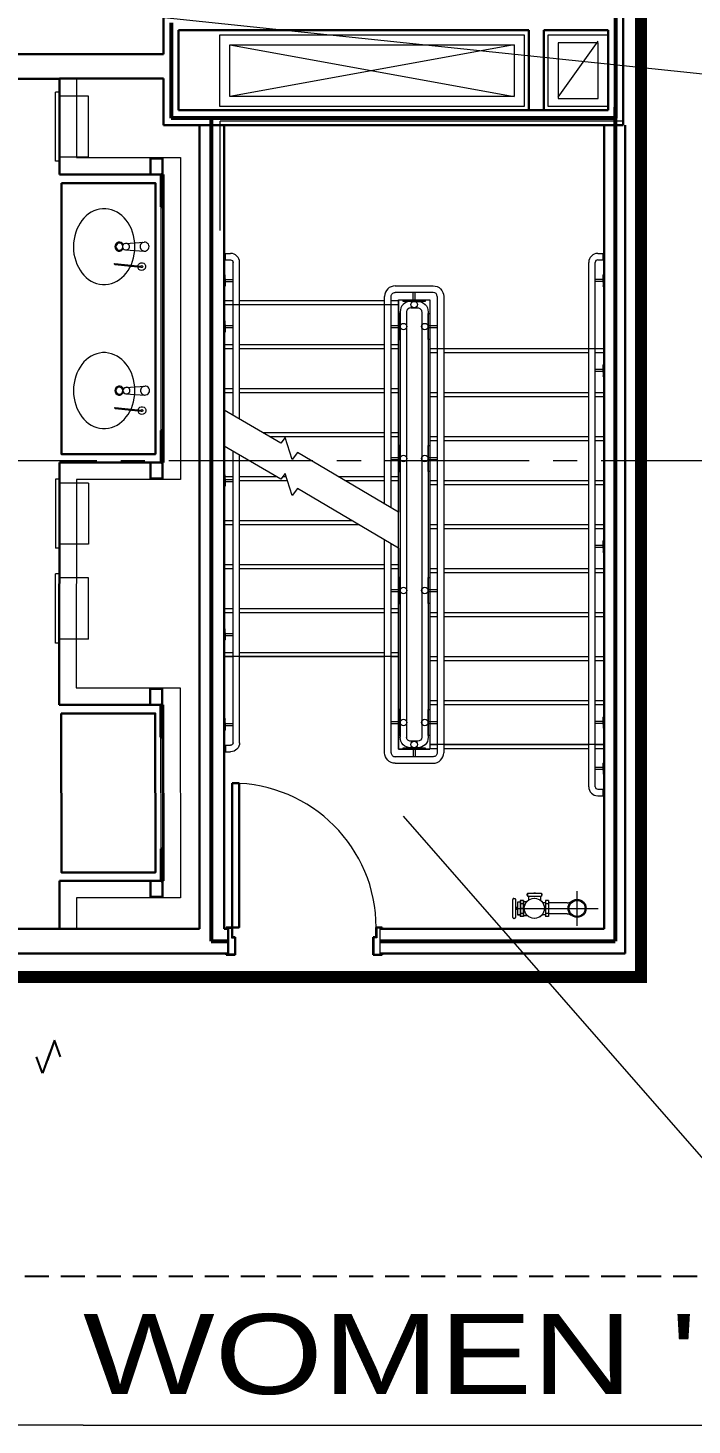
# Model space of a CAD drawing. Header units: inches. Extents: x -26012 to 27, y -11337 to 2082.
# Drawn here: x -21684.2 to -21518.3, y 426 to 775.3 of the extents above; entities that cross this region are included whole.
import ezdxf

# ---------------------------------------------------------------- set-up
doc = ezdxf.new("R2010")
doc.units = ezdxf.units.IN
doc.header["$LTSCALE"] = 48
doc.header["$MEASUREMENT"] = 0
for name, pattern in [('A106$0$DGN Style 4', [381.581252, 190.671456, -95.335728, 0.238339, -95.335728]), ('A106$0$DGN Style 5', [1334.700194, 572.014369, -762.685825]), ('A_Column Grid$0$CENTER2', [1.125, 0.75, -0.125, 0.125, -0.125]), ('Core Callout Boundary$0$DASHED2', [0.375, 0.25, -0.125]), ('NB - 13th_Penthouse_plan$0$HIDDEN2', [0.1875, 0.125, -0.0625])]:
    doc.linetypes.add(name, pattern=pattern)
for name, color, linetype in [('A106$0$A-AREA-IDEN', 8, 'Continuous'), ('A106$0$A-COUNTER', 8, 'Continuous'), ('A106$0$A-DOOR', 8, 'Continuous'), ('A106$0$A-DOOR-FRAM', 8, 'Continuous'), ('A106$0$A-FLOR-HRAL', 8, 'Continuous'), ('A106$0$A-FLOR-OPENING', 8, 'Continuous'), ('A106$0$A-FLOR-PFIX', 8, 'Continuous'), ('A106$0$A-FLOR-SPCL', 8, 'Continuous'), ('A106$0$A-FLOR-SPRK', 8, 'Continuous'), ('A106$0$A-FLOR-STRS', 8, 'Continuous'), ('A106$0$A-HVAC-RDFF', 8, 'Continuous'), ('A106$0$A-WALL-FULL-INTR', 8, 'Continuous'), ('A106$0$bc105-11 - A-WALL-FIRE', 8, 'Continuous'), ('A106$0$bc105-11 - M-HVAC-Supp', 8, 'Continuous'), ('A106$0$Level 20', 8, 'Continuous'), ('A106$0$Level 30', 8, 'Continuous'), ('A605$0$A-CLNG-MECH-RTRN', 8, 'Continuous'), ('A605$0$A-FLOR-OPN TO BLW', 8, 'Continuous'), ('A605$0$A-FLOR-SPRK', 8, 'Continuous'), ('A605$0$bc105-11 - Level 30', 8, 'Continuous'), ('A_Column Grid$0$A-GRID-GRD1-15', 8, 'A_Column Grid$0$CENTER2'), ('Core Callout Boundary$0$A-Detl-Iden', 6, 'Continuous'), ('M-HVAC-supp @ 96', 93, 'Continuous'), ('NB - 13th_Penthouse_plan$0$STDROPS', 1, 'NB - 13th_Penthouse_plan$0$HIDDEN2'), ('XREF', 8, 'Continuous')]:
    doc.layers.add(name, color=color, linetype=linetype)
doc.styles.add('A106$0$Arial', font='arial.ttf', dxfattribs={"height": 0.076839})

# ---------------------------------------------------------------- blocks, each defined once
blk = doc.blocks.new('*U390')
at = {"layer": 'A106$0$A-FLOR-SPCL', "linetype": 'Continuous', "lineweight": 13}
for p, q in [((-5.44, 8.2), (1.81, 8.2)), ((1.81, 9.2), (2.75, 9.2)), ((1.81, -8.11), (1.81, 9.2)), ((2.75, -8.11), (2.75, 9.2)), ((1.81, -8.11), (2.75, -8.11))]:
    blk.add_line(p, q, dxfattribs=at)
blk = doc.blocks.new('*U389')
at = {"layer": 'A106$0$A-FLOR-SPCL', "linetype": 'Continuous', "lineweight": 13}
for q in [(-3.53, 8.71), (3.72, -6.6)]:
    blk.add_line((-3.53, -6.6), q, dxfattribs=at)
blk.add_blockref('*U390', (1.91, 0.51), dxfattribs=at)
blk = doc.blocks.new('*U392')
at = {"layer": 'A106$0$A-FLOR-SPCL', "linetype": 'Continuous', "lineweight": 13}
for p, q in [((-5.44, 8.2), (1.81, 8.2)), ((1.81, 9.2), (2.75, 9.2)), ((1.81, -8.11), (1.81, 9.2)), ((2.75, -8.11), (2.75, 9.2)), ((1.81, -8.11), (2.75, -8.11))]:
    blk.add_line(p, q, dxfattribs=at)
blk = doc.blocks.new('*U391')
at = {"layer": 'A106$0$A-FLOR-SPCL', "linetype": 'Continuous', "lineweight": 13}
for q in [(-3.53, 8.71), (3.72, -6.6)]:
    blk.add_line((-3.53, -6.6), q, dxfattribs=at)
blk.add_blockref('*U392', (1.91, 0.51), dxfattribs=at)
blk = doc.blocks.new('*U397')
at = {"layer": 'A106$0$A-FLOR-PFIX', "linetype": 'Continuous', "lineweight": 13}
for p, q in [((3.94, 0.42), (-2.56, -0.24)), ((3.96, 0.17), (-2.55, -0.49))]:
    blk.add_line(p, q, dxfattribs=at)
for centre, major_axis, start_param, end_param in [((-2.76, -0.38), (-0.187, 0.966), 4.749388, 10.782456), ((3.95, 0.3), (0.023, -0.121), 6.195472, 9.337065)]:
    blk.add_ellipse(centre, major_axis=major_axis, ratio=0.97753, start_param=start_param, end_param=end_param, dxfattribs=at)
at = {"layer": 'A106$0$A-FLOR-PFIX', "linetype": 'Continuous', "lineweight": 13, "extrusion": (0, 0, -1)}
blk.add_ellipse((-2.76, -0.38), major_axis=(0.047, -0.242), ratio=0.97753, dxfattribs=at)
blk = doc.blocks.new('*U398')
at = {"layer": 'A106$0$A-FLOR-PFIX', "linetype": 'Continuous', "lineweight": 13}
for p, q in [((3.94, 0.42), (-2.56, -0.24)), ((3.96, 0.17), (-2.55, -0.49))]:
    blk.add_line(p, q, dxfattribs=at)
for centre, major_axis, start_param, end_param in [((-2.76, -0.38), (-0.187, 0.966), 4.749388, 10.782456), ((3.95, 0.3), (0.023, -0.121), 6.195472, 9.337065)]:
    blk.add_ellipse(centre, major_axis=major_axis, ratio=0.97753, start_param=start_param, end_param=end_param, dxfattribs=at)
at = {"layer": 'A106$0$A-FLOR-PFIX', "linetype": 'Continuous', "lineweight": 13, "extrusion": (0, 0, -1)}
blk.add_ellipse((-2.76, -0.38), major_axis=(0.047, -0.242), ratio=0.97753, dxfattribs=at)
blk = doc.blocks.new('*U399')
at = {"layer": 'A106$0$Level 30', "linetype": 'Continuous', "lineweight": 40}
for p, q in [((-0.16, 0.86), (-0.16, 8.89)), ((-0.16, 8.89), (0.16, 8.89)), ((0.16, 8.89), (0.16, 0.86)), ((0.16, 0.86), (-0.16, 0.86))]:
    blk.add_line(p, q, dxfattribs=at)
blk = doc.blocks.new('*U400')
at = {"layer": 'A106$0$Level 30', "linetype": 'Continuous', "lineweight": 40}
for p, q in [((0.16, 4.02), (-0.16, 4.02)), ((-0.16, 4.02), (-0.16, -4.02)), ((0.16, -4.02), (0.16, 4.02)), ((-0.16, -4.02), (0.16, -4.02))]:
    blk.add_line(p, q, dxfattribs=at)
blk = doc.blocks.new('*U404')
at = {"layer": 'A106$0$A-FLOR-SPCL', "linetype": 'Continuous', "lineweight": 13}
for p, q in [((1.81, 8.11), (2.75, 8.11)), ((1.81, 8.11), (1.81, -9.2)), ((2.75, 8.11), (2.75, -9.2)), ((-5.44, -8.2), (1.81, -8.2)), ((1.81, -9.2), (2.75, -9.2))]:
    blk.add_line(p, q, dxfattribs=at)
blk = doc.blocks.new('*U403')
at = {"layer": 'A106$0$A-FLOR-SPCL', "linetype": 'Continuous', "lineweight": 13}
for q in [(3.72, 6.6), (-3.53, -8.71)]:
    blk.add_line((-3.53, 6.6), q, dxfattribs=at)
blk.add_blockref('*U404', (1.91, -0.51), dxfattribs=at)
blk = doc.blocks.new('*U405')
at = {"layer": 'A106$0$Level 30', "linetype": 'Continuous', "lineweight": 40}
for p, q in [((0.16, 4.02), (-0.16, 4.02)), ((-0.16, 4.02), (-0.16, -4.02)), ((0.16, -4.02), (0.16, 4.02)), ((-0.16, -4.02), (0.16, -4.02))]:
    blk.add_line(p, q, dxfattribs=at)
blk = doc.blocks.new('*U406')
at = {"layer": 'A106$0$Level 30', "linetype": 'Continuous', "lineweight": 40}
for p, q in [((-0.16, -4.02), (-0.16, 4.02)), ((-0.16, 4.02), (0.16, 4.02)), ((0.16, 4.02), (0.16, -4.02)), ((0.16, -4.02), (-0.16, -4.02))]:
    blk.add_line(p, q, dxfattribs=at)
blk = doc.blocks.new('*U369')
at = {"layer": 'A106$0$A-COUNTER', "linetype": 'Continuous', "lineweight": 30, "extrusion": (-7.22742e-37, -3.27481e-28, -1), "flags": 128}
blk.add_lwpolyline([(-1146, 666), (-1334, 666), (-1334, 124), (-1146, 124), (-1146, 666)], dxfattribs=at)
at = {"layer": 'A106$0$A-COUNTER', "linetype": 'Continuous', "lineweight": 30, "extrusion": (-2.06805e-36, -9.37051e-28, -1), "flags": 128}
blk.add_lwpolyline([(-1145.6, -394.9), (-1333.7, -394.9), (-1334, -713), (-1146, -713), (-1145.6, -394.9)], dxfattribs=at)
at = {"layer": 'A106$0$A-FLOR-PFIX', "linetype": 'Continuous', "lineweight": 13}
for p, q in [((1274, 545.5), (1311.6, 548)), ((1274, 532.5), (1311.6, 530)), ((1275, 257.5), (1312.6, 260)), ((1275, 244.5), (1312.6, 242))]:
    blk.add_line(p, q, dxfattribs=at)
at = {"layer": 'A106$0$A-FLOR-PFIX', "linetype": 'A106$0$DGN Style 5', "lineweight": 0}
for centre in [(1312.2, 539), (1313.2, 251)]:
    blk.add_arc(centre, 8.99, 105.9103, 266.2194, dxfattribs=at)
at = {"layer": 'A106$0$A-FLOR-PFIX', "linetype": 'Continuous', "lineweight": 13}
for centre in [(1312.2, 539), (1313.2, 251)]:
    blk.add_arc(centre, 8.99, 266.2194, 93.7806, dxfattribs=at)
for centre, major_axis, ratio, start_param, end_param in [((1231.5, 539), (0, -76), 0.809169, 1.671829, 7.752253), ((1275, 539), (7.11, 0), 0.92221, 1.713861, 4.569325), ((1231.5, 251), (0, -76), 0.809169, 1.671656, 7.753122), ((1276, 251), (7.11, 0), 0.92221, 1.713861, 4.569325)]:
    blk.add_ellipse(centre, major_axis=major_axis, ratio=ratio, start_param=start_param, end_param=end_param, dxfattribs=at)
at = {"layer": 'A106$0$A-FLOR-PFIX', "linetype": 'Continuous', "lineweight": 0}
for centre, major_axis, start_param, end_param in [((1261.8, 539), (0, 9), 5.208291, 10.500675), ((1261.8, 539), (0, 7), 5.027949, 10.681021), ((1261.8, 251), (0, 9), 5.098152, 10.610762), ((1261.8, 251), (0, 7), 4.747561, 10.996484)]:
    blk.add_ellipse(centre, major_axis=major_axis, ratio=0.97753, start_param=start_param, end_param=end_param, dxfattribs=at)
at = {"layer": 'A106$0$A-FLOR-PFIX', "linetype": 'A106$0$DGN Style 5', "lineweight": 0}
for centre in [(1275, 539), (1276, 251)]:
    blk.add_ellipse(centre, major_axis=(7.11, 0), ratio=0.92221, start_param=4.712389, end_param=7.853982, dxfattribs=at)
at = {"layer": 'A106$0$A-FLOR-PFIX', "linetype": 'A106$0$DGN Style 5', "lineweight": 13}
for centre in [(1231.5, 539), (1231.5, 251)]:
    blk.add_ellipse(centre, major_axis=(0, -76), ratio=0.809169, start_param=1.470832, end_param=1.671656, dxfattribs=at)
at = {"layer": 'A106$0$A-WALL-FULL-INTR', "linetype": 'Continuous', "lineweight": 30}
for p, q in [((656, 875), (1142, 875)), ((1142, 683), (1142, 875)), ((1142, 683), (1350, 683)), ((1350, 683), (1350, 107)), ((1142, 107), (1141.7, -377.9)), ((1142, 107), (1350, 107)), ((1349.7, -377.9), (1141.7, -377.9)), ((1349.7, -377.9), (1350, -730)), ((1350, -730), (1142, -730)), ((1142, -730), (1142, -826)), ((1350, -826), (656, -826)), ((1350, -875), (360, -875))]:
    blk.add_line(p, q, dxfattribs=at)
for points in [[(1347.8, 683), (1347.8, 715), (1323.8, 715), (1323.8, 683)], [(1347.8, 107), (1347.8, 75), (1323.8, 75), (1323.8, 107)], [(1347.5, -345.9), (1347.5, -377.9), (1323.5, -377.9), (1323.5, -345.9)], [(1347.8, -762), (1347.8, -730), (1323.8, -730), (1323.8, -762)]]:
    blk.add_3dface(points, dxfattribs=at)
at = {"layer": 'A106$0$Level 30', "linetype": 'Continuous', "lineweight": 13}
for points in [[(1345.3, 618.2), (1348, 618.2), (1348, 171.8), (1345.3, 171.8)], [(1345, -442.7), (1347.7, -442.7), (1348, -665.5), (1345.3, -665.5)]]:
    blk.add_3dface(points, dxfattribs=at)
at = {"layer": 'A106$0$A-FLOR-PFIX', "linetype": 'Continuous', "lineweight": 13, "extrusion": (0, 0, -1), "xscale": 8, "yscale": 8, "zscale": 8}
for name, p in [('*U398', (-1284.5, 502.1)), ('*U397', (-1285, 214.1))]:
    blk.add_blockref(name, p, dxfattribs=at)
at = {"layer": 'A106$0$A-FLOR-SPCL', "linetype": 'Continuous', "lineweight": 13, "extrusion": (0, 0, -1), "xscale": 8, "yscale": 8, "zscale": 8}
for name, p in [('*U391', (-1171.7, 770.5)), ('*U403', (-1171.7, 13.2)), ('*U389', (-1171.7, -193.5))]:
    blk.add_blockref(name, p, dxfattribs=at)
at = {"layer": 'A106$0$Level 30', "linetype": 'Continuous', "lineweight": 40, "extrusion": (0, 0, -1), "xscale": 8, "yscale": 8, "zscale": 8}
for name, p in [('*U400', (-1346.6, 650.9)), ('*U399', (-1346.6, 100.1)), ('*U405', (-1346.2, -410.1)), ('*U406', (-1346.6, -697.9))]:
    blk.add_blockref(name, p, dxfattribs=at)
blk = doc.blocks.new('*U423')
at = {"layer": 'A106$0$A-FLOR-HRAL', "linetype": 'Continuous', "lineweight": 0}
for p, q in [((5.8, 2, 0), (-8.9, 2, 0)), ((6.8, 0, 0), (6.8, 10.5, 0)), ((6.8, 0, 0), (6.8, -10.5, 0)), ((8.8, 12, 0), (8.3, 12, 0)), ((8.8, -12, 0), (8.8, 12, 0)), ((5.8, -2, 0), (-8.9, -2, 0)), ((8.8, -12, 0), (8.3, -12, 0))]:
    blk.add_line(p, q, dxfattribs=at)
blk.add_arc((5.8, 3, 0), 1, 270, 0, dxfattribs=at)
at = {"layer": 'A106$0$A-FLOR-HRAL', "linetype": 'Continuous', "lineweight": 0, "extrusion": (0, 0, -1)}
for centre, radius, start, end in [((-8.3, 10.5, 0), 1.5, 0, 90), ((-5.8, -3, 0), 1, 90, 180), ((-8.3, -10.5, 0), 1.5, 270, 0)]:
    blk.add_arc(centre, radius, start, end, dxfattribs=at)
blk = doc.blocks.new('A106$0$36D478_6')
at = {"layer": 'A106$0$A-DOOR', "linetype": 'Continuous', "lineweight": 0}
blk.add_ellipse((0.85, 5.71), major_axis=(25.47, -25.49), ratio=0.998265, start_param=0.784964, end_param=2.35576, dxfattribs=at)
at = {"layer": 'A106$0$A-DOOR', "linetype": 'Continuous', "lineweight": 30}
blk.add_3dface([(0.85, 41.71), (2.6, 41.71), (2.6, 5.65), (0.85, 5.65)], dxfattribs=at)
at = {"layer": 'A106$0$A-DOOR-FRAM', "linetype": 'Continuous', "lineweight": 30}
for p, q in [((-0.65, 5.65), (0.85, 5.65)), ((-0.65, 5.65), (-0.65, 5.28)), ((0.85, 5.65), (0.85, 3.23)), ((38.35, 5.65), (36.85, 5.65)), ((36.85, 5.65), (36.85, 3.23)), ((38.35, 5.65), (38.35, 5.28)), ((0.85, 3.23), (1.6, 3.23)), ((1.6, 3.23), (1.6, -1.22)), ((36.85, 3.23), (36.1, 3.23)), ((36.1, 3.23), (36.1, -1.22)), ((-0.65, -1.22), (-0.65, -0.85)), ((1.6, -1.22), (-0.65, -1.22)), ((36.1, -1.22), (38.35, -1.22)), ((38.35, -1.22), (38.35, -0.85))]:
    blk.add_line(p, q, dxfattribs=at)
at = {"layer": 'A106$0$A-DOOR-FRAM', "linetype": 'Continuous', "lineweight": 13}
for p, q in [((-0.65, 5.28), (-0.5, 5.28)), ((-0.5, 5.5), (0.7, 5.5)), ((-0.5, 5.5), (-0.5, 5.28)), ((0.7, 5.5), (0.7, 3.08)), ((38.2, 5.5), (37, 5.5)), ((37, 5.5), (37, 3.08)), ((38.2, 5.5), (38.2, 5.28)), ((38.35, 5.28), (38.2, 5.28)), ((0.7, 3.08), (1.45, 3.08)), ((1.45, 3.08), (1.45, -1.07)), ((37, 3.08), (36.25, 3.08)), ((36.25, 3.08), (36.25, -1.07)), ((-0.5, -0.85), (-0.65, -0.85)), ((-0.5, -1.07), (-0.5, -0.85)), ((1.45, -1.07), (-0.5, -1.07)), ((36.25, -1.07), (38.2, -1.07)), ((38.2, -1.07), (38.2, -0.85)), ((38.2, -0.85), (38.35, -0.85))]:
    blk.add_line(p, q, dxfattribs=at)
blk = doc.blocks.new('*U425')
at = {"layer": 'A106$0$A-FLOR-SPRK', "linetype": 'A106$0$DGN Style 4', "lineweight": 0}
for p, q in [((-43.2, 0, 0), (-43.2, 34.6, 0)), ((-43.2, 0, 0), (-85.5, 0, 0)), ((-43.2, -34.6, 0), (-43.2, 0, 0)), ((79.9, 0, 0), (-43.2, 0, 0))]:
    blk.add_line(p, q, dxfattribs=at)
at = {"layer": 'A106$0$A-FLOR-SPRK', "linetype": 'Continuous', "lineweight": 13}
for p, q in [((56.1, 30.1, 0), (28.1, 30.1, 0)), ((28.1, 30.1, 0), (28.1, 24.7, 0)), ((56.1, 30.1, 0), (56.1, 24.7, 0)), ((-23.4, 11, 0), (14.1, 11, 0)), ((14.1, 16, 0), (14.1, -16, 0)), ((14.1, 16, 0), (20.1, 16, 0)), ((14.2, 9.2, 0), (20.2, 9.2, 0)), ((20.1, 16, 0), (20.1, -16.2, 0)), ((26.2, 12, 0), (20.1, 12, 0)), ((56.1, 24.7, 0), (28.1, 24.7, 0)), ((30.1, 24.7, 0), (30.1, 15.8, 0)), ((54.1, 24.7, 0), (54.1, 16.7, 0)), ((64.4, 14, 0), (56.9, 14, 0)), ((64.4, 16, 0), (64.4, -16, 0)), ((64.4, 16, 0), (70.4, 16, 0)), ((64.4, 9.2, 0), (70.4, 9.2, 0)), ((64.6, 9.2, 0), (70.6, 9.2, 0)), ((64.6, 0, 0), (70.4, 0, 0)), ((70.4, 16, 0), (70.4, -16.2, 0)), ((-23.4, -11, 0), (14.1, -11, 0)), ((14.1, -16, 0), (20.1, -16, 0)), ((14.2, -10.1, 0), (20.1, -10.1, 0)), ((26.3, -12, 0), (20.1, -12, 0)), ((64.4, -14, 0), (56.9, -14, 0)), ((64.4, -16, 0), (70.4, -16, 0)), ((64.6, -10.1, 0), (70.4, -10.1, 0))]:
    blk.add_line(p, q, dxfattribs=at)
at = {"layer": 'A106$0$A-FLOR-SPRK', "linetype": 'Continuous', "lineweight": 13, "extrusion": (0, 0, -1), "elevation": 0, "flags": 128}
for points in [[(-80.2, 18), (-80.2, -18.1)], [(-83.5, 20), (-82.2, 20)], [(-85.5, -18.1), (-85.5, 18)], [(-82.2, -20.1), (-83.5, -20.1)]]:
    blk.add_lwpolyline(points, dxfattribs=at)
at = {"layer": 'A106$0$A-FLOR-SPRK', "linetype": 'Continuous', "lineweight": 13, "extrusion": (0, 0, -1)}
for radius in [18, 16]:
    blk.add_circle((43.2, 0, 0), radius, dxfattribs=at)
for centre, radius, start, end in [((23, 25.9, 0), 14.9, 271.6029, 303.7362), ((-83.5, 18, 0), 2, 90, 180), ((-82.2, -18.1, 0), 2, 270, 360), ((-83.5, -18.1, 0), 2, 180, 270)]:
    blk.add_arc(centre, radius, start, end, dxfattribs=at)
at = {"layer": 'A106$0$A-FLOR-SPRK', "linetype": 'Continuous', "lineweight": 13}
for centre, radius, start, end in [((82.2, 18, 0), 2, 90, 180), ((-23, -25.9, 0), 14.9, 91.6029, 123.7362)]:
    blk.add_arc(centre, radius, start, end, dxfattribs=at)
at = {"layer": 'A106$0$A-FLOR-SPRK', "linetype": 'Continuous', "lineweight": 13, "extrusion": (0, 0, -1)}
blk.add_ellipse((42.4, 0.1, 0), major_axis=(0, 20.2), ratio=0.999989, dxfattribs=at)
at = {"layer": 'A106$0$A-FLOR-SPRK', "linetype": 'Continuous', "lineweight": 13}
for points in [[(28.1, 28.6, 0), (28.1, 26.3, 0), (27.1, 26.3, 0), (27.1, 28.6, 0)], [(43.7, 30.1, 0), (43.7, 31.3, 0), (40.3, 31.3, 0), (40.3, 30.1, 0)], [(57, 28.6, 0), (57, 26.3, 0), (56.1, 26.3, 0), (56.1, 28.6, 0)], [(70.4, 12.5, 0), (75.9, 12.5, 0), (75.9, -12.6, 0), (70.4, -12.6, 0)], [(75.9, 2, 0), (80.1, 2, 0), (80.1, -1.6, 0), (75.9, -1.6, 0)]]:
    blk.add_3dface(points, dxfattribs=at)
blk = doc.blocks.new('A106')
at = {"layer": 'A106$0$A-AREA-IDEN', "lineweight": 0}
blk.add_line((-21670.48, 425.98, 0.21), (-21702.94, 425.98, 0.21), dxfattribs=at)
at = {"layer": 'A106$0$A-AREA-IDEN', "lineweight": 13}
blk.add_line((-21670.48, 425.98, 0.21), (-21463.92, 425.98, 0.21), dxfattribs=at)
at = {"layer": 'A106$0$A-AREA-IDEN', "lineweight": 0, "elevation": 0.21, "flags": 128}
for points in [[(-21438.66, 759.59), (-21475.79, 759.59), (-21899.57, 804.08)], [(-21438.66, 487.73), (-21511.25, 487.73), (-21590.36, 578.2)]]:
    blk.add_lwpolyline(points, dxfattribs=at)
at = {"layer": 'A106$0$A-FLOR-HRAL', "lineweight": 13}
for p, q in [((-21634.86, 718.97), (-21633.61, 718.97)), ((-21634.86, 717.35), (-21634.86, 718.97)), ((-21634.86, 717.35), (-21633.61, 717.35)), ((-21632.98, 678.47), (-21632.98, 716.72)), ((-21631.36, 677.53), (-21631.36, 716.72)), ((-21544.11, 585.61), (-21544.11, 716.72)), ((-21542.48, 585.61), (-21542.48, 716.72)), ((-21541.86, 718.97), (-21540.61, 718.97)), ((-21541.86, 717.35), (-21540.61, 717.35)), ((-21540.61, 718.97), (-21540.61, 717.35)), ((-21592.48, 710.85), (-21582.98, 710.85)), ((-21582.98, 709.22), (-21592.48, 709.22)), ((-21595.11, 656.29), (-21595.11, 708.22)), ((-21593.48, 655.33), (-21593.48, 708.22)), ((-21588.61, 706.97), (-21585.86, 706.97)), ((-21581.98, 708.22), (-21581.98, 594.1)), ((-21580.36, 708.22), (-21580.36, 594.1)), ((-21591.23, 704.35), (-21591.23, 643.34)), ((-21589.61, 704.35), (-21589.61, 642.38)), ((-21588.61, 705.35), (-21586.86, 705.35)), ((-21585.86, 704.35), (-21585.86, 597.97)), ((-21584.23, 704.35), (-21584.23, 597.97)), ((-21632.98, 596.6), (-21632.98, 669.47)), ((-21631.36, 596.48), (-21631.36, 668.53)), ((-21595.11, 594.1), (-21595.11, 647.29)), ((-21593.48, 594.1), (-21593.48, 646.33)), ((-21591.23, 643.34), (-21591.23, 597.98)), ((-21589.61, 642.38), (-21589.61, 597.98)), ((-21634.86, 595.97), (-21633.61, 595.97)), ((-21634.86, 595.97, 0), (-21634.86, 594.35, 0)), ((-21634.86, 594.35), (-21633.61, 594.35)), ((-21586.86, 596.97), (-21588.61, 596.97)), ((-21586.86, 595.35), (-21588.61, 595.35)), ((-21582.98, 593.1), (-21592.48, 593.1)), ((-21592.48, 591.47), (-21582.98, 591.47)), ((-21541.86, 584.98), (-21540.61, 584.98)), ((-21540.61, 584.98), (-21540.61, 583.34)), ((-21541.86, 583.34), (-21540.61, 583.34))]:
    blk.add_line(p, q, dxfattribs=at)
at = {"layer": 'A106$0$A-FLOR-HRAL', "lineweight": 0}
for p, q in [((-21587.98, 706.97), (-21587.98, 709.22)), ((-21587.48, 706.97), (-21587.48, 709.22)), ((-21593.48, 700.91), (-21591.23, 700.91)), ((-21593.48, 700.41), (-21591.23, 700.41)), ((-21584.23, 700.91), (-21581.98, 700.91)), ((-21584.23, 700.41), (-21581.98, 700.41)), ((-21593.48, 667.91), (-21591.23, 667.91)), ((-21593.48, 667.41), (-21591.23, 667.41)), ((-21584.23, 667.91), (-21581.98, 667.91)), ((-21584.23, 667.41), (-21581.98, 667.41)), ((-21593.48, 634.91), (-21591.23, 634.91)), ((-21593.48, 634.41), (-21591.23, 634.41)), ((-21584.23, 634.91), (-21581.98, 634.91)), ((-21584.23, 634.41), (-21581.98, 634.41)), ((-21593.48, 601.91), (-21591.23, 601.91)), ((-21593.48, 601.41), (-21591.23, 601.41)), ((-21584.23, 601.91), (-21581.98, 601.91)), ((-21584.23, 601.41), (-21581.98, 601.41)), ((-21587.98, 595.35), (-21587.98, 593.1)), ((-21587.48, 595.35), (-21587.48, 593.1))]:
    blk.add_line(p, q, dxfattribs=at)
at = {"layer": 'A106$0$A-FLOR-HRAL', "lineweight": 13}
for centre, radius, start, end in [((-21633.61, 716.72), 2.25, 360, 90), ((-21541.86, 716.72), 2.25, 90, 180), ((-21541.86, 716.72), 0.625, 90, 180), ((-21592.48, 708.22), 2.63, 90, 180), ((-21582.98, 708.22), 1, 360, 90), ((-21588.61, 704.35), 2.63, 90, 180), ((-21588.61, 704.35), 1, 90, 180), ((-21592.48, 594.1), 1, 179.9847, 270), ((-21582.98, 594.1), 2.63, 270, 359.983), ((-21541.86, 585.59), 2.25, 180.1265, 270), ((-21541.86, 585.61), 0.625, 179.7619, 270)]:
    blk.add_arc(centre, radius, start, end, dxfattribs=at)
at = {"layer": 'A106$0$A-FLOR-HRAL', "lineweight": 13, "extrusion": (0, 0, -1)}
for centre, radius, start, end in [((21633.61, 716.72), 0.625, 90, 180), ((21592.48, 708.22), 1, 359.9832, 90), ((21582.98, 708.22), 2.63, 90, 180.0009), ((21586.86, 704.35), 2.63, 90, 180), ((21586.86, 704.35), 1, 90, 180.0348), ((21588.61, 597.97), 2.63, 270, 0.1233), ((21588.61, 597.97), 1, 270, 0.1998), ((21586.86, 597.97), 2.63, 180, 270), ((21586.86, 597.97), 1, 180, 270), ((21633.61, 596.6), 0.625, 180, 270), ((21633.61, 596.6), 2.25, 180, 270), ((21592.48, 594.1), 2.63, 270, 360), ((21582.98, 594.1), 1, 179.9765, 270)]:
    blk.add_arc(centre, radius, start, end, dxfattribs=at)
at = {"layer": 'A106$0$A-FLOR-OPENING', "lineweight": 0}
for p in [(-21535.48, 751.99), (-21636.23, 724.66)]:
    blk.add_line(p, (-21636.23, 751.99), dxfattribs=at)
for points in [[(-21636.27, 773.66), (-21560.27, 773.66), (-21560.27, 755.66), (-21636.27, 755.66)], [(-21554.27, 773.66), (-21539.27, 773.66), (-21539.27, 755.66), (-21554.27, 755.66)]]:
    blk.add_3dface(points, dxfattribs=at)
at = {"layer": 'A106$0$A-FLOR-STRS', "lineweight": 0}
for p, q in [((-21635.23, 707.16), (-21632.98, 707.16)), ((-21631.36, 707.16), (-21595.11, 707.16)), ((-21593.48, 707.16), (-21591.61, 707.16)), ((-21591.61, 707.35), (-21583.86, 707.35)), ((-21591.61, 707.35), (-21591.61, 654.23)), ((-21583.86, 707.35), (-21583.86, 594.97)), ((-21635.23, 696.16), (-21632.98, 696.16)), ((-21631.36, 696.16), (-21595.11, 696.16)), ((-21593.48, 696.16), (-21591.61, 696.16)), ((-21583.86, 694.16), (-21581.98, 694.16)), ((-21580.36, 694.16), (-21544.11, 694.16)), ((-21635.23, 685.16), (-21632.98, 685.16)), ((-21631.36, 685.16), (-21595.11, 685.16)), ((-21593.48, 685.16), (-21591.61, 685.16)), ((-21583.86, 683.16), (-21581.98, 683.16)), ((-21580.36, 683.16), (-21544.11, 683.16)), ((-21625.58, 674.16), (-21595.11, 674.16)), ((-21593.48, 674.16), (-21591.61, 674.16)), ((-21583.86, 672.16), (-21581.98, 672.16)), ((-21580.36, 672.16), (-21544.11, 672.16)), ((-21542.48, 672.16), (-21540.23, 672.16)), ((-21634.95, 663.16), (-21632.98, 663.16)), ((-21631.36, 663.16), (-21622.14, 663.16)), ((-21620.57, 663.16), (-21619.72, 663.16)), ((-21606.75, 663.16), (-21595.11, 663.16)), ((-21593.48, 663.16), (-21591.61, 663.16)), ((-21583.86, 661.16), (-21581.98, 661.16)), ((-21580.36, 661.16), (-21544.11, 661.16)), ((-21542.48, 661.16), (-21540.23, 661.16)), ((-21635.23, 652.16), (-21632.98, 652.16)), ((-21631.36, 652.16), (-21603.36, 652.16)), ((-21583.86, 650.16), (-21581.98, 650.16)), ((-21580.36, 650.16), (-21544.11, 650.16)), ((-21542.48, 650.16), (-21540.23, 650.16)), ((-21591.61, 645.23), (-21591.61, 594.97)), ((-21635.23, 641.16), (-21632.98, 641.16)), ((-21631.36, 641.16), (-21595.11, 641.16)), ((-21593.48, 641.16), (-21591.61, 641.16)), ((-21583.86, 639.16), (-21581.98, 639.16)), ((-21580.36, 639.16), (-21544.11, 639.16)), ((-21542.48, 639.16), (-21540.23, 639.16)), ((-21635.23, 630.16), (-21632.98, 630.16)), ((-21631.36, 630.16), (-21595.11, 630.16)), ((-21593.48, 630.16), (-21591.61, 630.16)), ((-21583.86, 628.16), (-21581.98, 628.16)), ((-21580.36, 628.16), (-21544.11, 628.16)), ((-21542.48, 628.16), (-21540.23, 628.16)), ((-21635.23, 619.16), (-21632.98, 619.16)), ((-21631.36, 619.16), (-21595.11, 619.16)), ((-21593.48, 619.16), (-21591.61, 619.16)), ((-21583.86, 617.16), (-21581.98, 617.16)), ((-21580.36, 617.16), (-21544.11, 617.16)), ((-21542.48, 617.16), (-21540.23, 617.16)), ((-21583.86, 606.16), (-21581.98, 606.16)), ((-21580.36, 606.16), (-21544.11, 606.16)), ((-21542.48, 606.16), (-21540.23, 606.16)), ((-21591.61, 594.97), (-21583.86, 594.97)), ((-21583.86, 595.16), (-21581.98, 595.16)), ((-21580.36, 595.16), (-21544.11, 595.16)), ((-21542.48, 595.16), (-21540.23, 595.16))]:
    blk.add_line(p, q, dxfattribs=at)
at = {"layer": 'A106$0$A-FLOR-STRS', "lineweight": 13}
for p, q in [((-21635.23, 706.16), (-21632.98, 706.16)), ((-21631.36, 706.16), (-21595.11, 706.16)), ((-21593.48, 706.16), (-21591.61, 706.16)), ((-21635.23, 695.16), (-21632.98, 695.16)), ((-21631.36, 695.16), (-21595.11, 695.16)), ((-21593.48, 695.16), (-21591.61, 695.16)), ((-21583.86, 695.16), (-21581.98, 695.16)), ((-21580.36, 695.16), (-21544.11, 695.16)), ((-21635.23, 684.16), (-21632.98, 684.16)), ((-21635.23, 684.16), (-21632.98, 684.16)), ((-21631.36, 684.16), (-21595.11, 684.16)), ((-21593.48, 684.16), (-21591.61, 684.16)), ((-21583.86, 684.16), (-21581.98, 684.16)), ((-21580.36, 684.16), (-21544.11, 684.16)), ((-21623.86, 673.16), (-21595.11, 673.16)), ((-21593.48, 673.16), (-21591.61, 673.16)), ((-21583.86, 673.16), (-21581.98, 673.16)), ((-21580.36, 673.16), (-21544.11, 673.16)), ((-21542.48, 673.16), (-21540.23, 673.16)), ((-21631.36, 662.16), (-21619.4, 662.16)), ((-21605.05, 662.16), (-21595.11, 662.16)), ((-21593.48, 662.16), (-21591.61, 662.16)), ((-21583.86, 662.16), (-21581.98, 662.16)), ((-21580.36, 662.16), (-21544.11, 662.16)), ((-21542.48, 662.16), (-21540.23, 662.16)), ((-21635.23, 651.16), (-21632.98, 651.16)), ((-21631.36, 651.16), (-21601.66, 651.16)), ((-21583.86, 651.16), (-21581.98, 651.16)), ((-21580.36, 651.16), (-21544.11, 651.16)), ((-21542.48, 651.16), (-21540.36, 651.16)), ((-21635.23, 640.16), (-21632.98, 640.16)), ((-21631.36, 640.16), (-21595.11, 640.16)), ((-21593.48, 640.16), (-21591.61, 640.16)), ((-21583.86, 640.16), (-21581.98, 640.16)), ((-21580.36, 640.16), (-21544.11, 640.16)), ((-21542.48, 640.16), (-21540.23, 640.16)), ((-21635.23, 629.16), (-21632.98, 629.16)), ((-21631.36, 629.16), (-21595.11, 629.16)), ((-21593.48, 629.16), (-21591.61, 629.16)), ((-21583.86, 629.16), (-21581.98, 629.16)), ((-21580.36, 629.16), (-21544.11, 629.16)), ((-21542.48, 629.16), (-21540.23, 629.16)), ((-21635.23, 618.16), (-21632.98, 618.16)), ((-21631.36, 618.16), (-21595.11, 618.16)), ((-21593.48, 618.16), (-21591.61, 618.16)), ((-21583.86, 618.16), (-21581.98, 618.16)), ((-21580.36, 618.16), (-21544.11, 618.16)), ((-21542.48, 618.16), (-21540.23, 618.16)), ((-21583.86, 607.16), (-21581.98, 607.16)), ((-21580.36, 607.16), (-21544.11, 607.16)), ((-21542.48, 607.16), (-21540.23, 607.16)), ((-21583.86, 596.16), (-21581.98, 596.16)), ((-21580.36, 596.16), (-21544.11, 596.16)), ((-21542.48, 596.16), (-21540.23, 596.16)), ((-21542.48, 596.16), (-21540.23, 596.16))]:
    blk.add_line(p, q, dxfattribs=at)
at = {"layer": 'A106$0$A-FLOR-STRS', "lineweight": 0, "elevation": 0, "flags": 128}
for points in [[(-21591.61, 654.23), (-21616.89, 669.15), (-21618.23, 667.46), (-21619.96, 672.91), (-21621.08, 671.54), (-21635.23, 679.79)], [(-21591.61, 645.23), (-21616.89, 660.15), (-21618.23, 658.46), (-21619.96, 663.91), (-21621.08, 662.54), (-21635.23, 670.79)]]:
    blk.add_lwpolyline(points, dxfattribs=at)
at = {"layer": 'A106$0$A-FLOR-STRS', "lineweight": 0}
for centre in [(-21590.41, 700.66), (-21590.41, 667.66), (-21590.41, 634.66), (-21590.41, 601.66)]:
    blk.add_circle(centre, 0.813, dxfattribs=at)
at = {"layer": 'A106$0$A-HVAC-RDFF', "lineweight": 0}
for p, q in [((-21633.77, 771.16), (-21562.77, 758.16)), ((-21562.77, 771.16), (-21633.77, 758.16)), ((-21551.77, 758), (-21541.77, 772))]:
    blk.add_line(p, q, dxfattribs=at)
at = {"layer": 'A106$0$A-HVAC-RDFF', "lineweight": 13}
blk.add_3dface([(-21541.77, 771.66), (-21551.77, 771.66), (-21551.77, 757.66), (-21541.77, 757.66)], dxfattribs=at)
at = {"layer": 'A106$0$A-WALL-FULL-INTR', "lineweight": 30}
for p, q in [((-21535.48, 750.99), (-21535.48, 943.16)), ((-21650.36, 778.52), (-21650.36, 768.78)), ((-21646.61, 774.77), (-21646.61, 754.74)), ((-21646.61, 774.77), (-21559.11, 774.77)), ((-21559.11, 774.77), (-21559.11, 754.74)), ((-21555.36, 774.77), (-21539.23, 774.77)), ((-21555.36, 774.77), (-21555.36, 754.74)), ((-21539.23, 754.74), (-21539.23, 774.77)), ((-21650.36, 768.78), (-21874.63, 768.78)), ((-21650.36, 762.66), (-21676.39, 762.66)), ((-21650.36, 762.66), (-21650.36, 750.99)), ((-21539.23, 754.74), (-21646.61, 754.74)), ((-21535.48, 750.99), (-21650.36, 750.99)), ((-21641.36, 750.99), (-21641.36, 550.03)), ((-21635.23, 750.99), (-21635.23, 550.03)), ((-21540.27, 750.99), (-21540.27, 550.03)), ((-21535.02, 750.99), (-21535.02, 543.91)), ((-21650.39, 550.03), (-21641.36, 550.03)), ((-21635.23, 550.03), (-21634.23, 550.03)), ((-21634.23, 550.03), (-21634.23, 543.91)), ((-21596.23, 550.03), (-21540.27, 550.03)), ((-21650.39, 543.91), (-21634.23, 543.91)), ((-21596.23, 543.91), (-21535.02, 543.91))]:
    blk.add_line(p, q, dxfattribs=at)
at = {"layer": 'A106$0$A-WALL-FULL-INTR', "lineweight": 13}
blk.add_line((-21596.23, 543.91), (-21596.23, 550.03), dxfattribs=at)
at = {"layer": 'A106$0$A-WALL-FULL-INTR', "lineweight": 0, "flags": 128}
for points in [[(-21672.14, 762.66), (-21672.14, 742.91), (-21646.14, 742.91)], [(-21646.14, 742.91), (-21646.14, 662.41), (-21672.14, 662.41), (-21672.18, 610.29), (-21646.18, 610.29), (-21646.13, 557.78), (-21672.14, 557.78), (-21672.14, 550.03)]]:
    blk.add_lwpolyline(points, dxfattribs=at)
at = {"layer": 'A106$0$bc105-11 - A-WALL-FIRE', "lineweight": 53}
for p, q in [((-21537.36, 752.74), (-21537.36, 862.65)), ((-21648.48, 776.65), (-21648.48, 752.74)), ((-21537.5, 755.55), (-21537.5, 546.97)), ((-21537.36, 752.74), (-21648.48, 752.74)), ((-21638.45, 752.67), (-21638.45, 546.98)), ((-21638.45, 546.98), (-21634.23, 546.98)), ((-21596.23, 546.97), (-21537.5, 546.97))]:
    blk.add_line(p, q, dxfattribs=at)
at = {"layer": 'A106$0$bc105-11 - M-HVAC-Supp', "lineweight": 13}
blk.add_3dface([(-21633.77, 771.16), (-21562.77, 771.16), (-21562.77, 758.16), (-21633.77, 758.16)], dxfattribs=at)
at = {"layer": 'A106$0$Level 20', "lineweight": 13}
for p, q in [((-21542.48, 695.16), (-21540.23, 695.16)), ((-21542.48, 684.16), (-21540.23, 684.16))]:
    blk.add_line(p, q, dxfattribs=at)
at = {"layer": 'A106$0$Level 20', "lineweight": 0}
for p, q in [((-21542.48, 694.16), (-21540.23, 694.16)), ((-21542.48, 683.16), (-21540.23, 683.16))]:
    blk.add_line(p, q, dxfattribs=at)
for centre in [(-21587.73, 706.16), (-21585.05, 700.66), (-21585.05, 667.66), (-21585.05, 634.66), (-21585.05, 601.66), (-21587.73, 596.16)]:
    blk.add_circle(centre, 0.813, dxfattribs=at)
for points in [[(-21590.48, 707.35), (-21584.98, 707.35), (-21584.98, 706.97), (-21590.48, 706.97)], [(-21591.61, 703.91), (-21591.61, 697.41), (-21591.23, 697.41), (-21591.23, 703.91)], [(-21583.86, 703.91), (-21583.86, 697.41), (-21584.23, 697.41), (-21584.23, 703.91)], [(-21591.61, 670.91), (-21591.61, 664.41), (-21591.23, 664.41), (-21591.23, 670.91)], [(-21583.86, 670.91), (-21583.86, 664.41), (-21584.23, 664.41), (-21584.23, 670.91)], [(-21591.61, 637.91), (-21591.61, 631.41), (-21591.23, 631.41), (-21591.23, 637.91)], [(-21583.86, 637.91), (-21583.86, 631.41), (-21584.23, 631.41), (-21584.23, 637.91)], [(-21591.61, 604.91), (-21591.61, 598.41), (-21591.23, 598.41), (-21591.23, 604.91)], [(-21583.86, 604.91), (-21583.86, 598.41), (-21584.23, 598.41), (-21584.23, 604.91)], [(-21584.98, 594.97), (-21590.48, 594.97), (-21590.48, 595.35), (-21584.98, 595.35)]]:
    blk.add_3dface(points, dxfattribs=at)
at = {"layer": 'A106$0$A-DOOR', "lineweight": 0}
blk.add_blockref('A106$0$36D478_6', (-21634.08, 544.77), dxfattribs=at)
at = {"layer": 'A106$0$A-FLOR-HRAL', "lineweight": 0, "extrusion": (0, 0, -1), "xscale": 0.125, "yscale": 0.125, "zscale": 0.125}
for p in [(21634.09, 712.16, 0), (21634.09, 700.66, 0), (21634.09, 662.16, 0), (21634.09, 623.66, 0)]:
    blk.add_blockref('*U423', p, dxfattribs=at)
at = {"layer": 'A106$0$A-FLOR-HRAL', "lineweight": 0, "xscale": 0.125, "yscale": 0.125, "zscale": 0.125}
for p in [(-21541.37, 712.16, 0), (-21541.37, 689.66, 0), (-21541.37, 645.66, 0)]:
    blk.add_blockref('*U423', p, dxfattribs=at)
at = {"layer": 'A106$0$A-FLOR-HRAL', "lineweight": 0, "xscale": 0.125, "yscale": 0.125, "zscale": 0.125, "rotation": 180}
blk.add_blockref('*U423', (-21634.09, 601.16, 0), dxfattribs=at)
at = {"layer": 'A106$0$A-FLOR-HRAL', "lineweight": 0, "extrusion": (0, 0, -1), "xscale": 0.125, "yscale": 0.125, "zscale": 0.125, "rotation": 180}
for p in [(21541.37, 601.66, 0), (21541.37, 590.17, 0)]:
    blk.add_blockref('*U423', p, dxfattribs=at)
at = {"layer": 'A106$0$A-FLOR-SPRK', "lineweight": 13, "extrusion": (0, 0, -1), "xscale": 0.125, "yscale": 0.125, "zscale": 0.125}
blk.add_blockref('*U425', (21552.4, 555.18, 0), dxfattribs=at)
at = {"layer": 'A106$0$A-WALL-FULL-INTR', "lineweight": 30, "xscale": 0.125, "yscale": 0.125, "zscale": 0.125}
blk.add_blockref('*U369', (-21819.14, 653.28), dxfattribs=at)
at = {"layer": 'A106$0$A-AREA-IDEN', "lineweight": 13, "insert": (-21670.48, 433.46, 0.21), "char_height": 20, "attachment_point": 7, "line_spacing_factor": 0.6, "style": 'A106$0$Arial'}
blk.add_mtext('\\H1x;\\W1.24688;WOMEN "B"', dxfattribs=at)
blk = doc.blocks.new('A605')
at = {"layer": 'A605$0$A-CLNG-MECH-RTRN', "lineweight": 0}
blk.add_line((-21737.14, 762.66, 0), (-21676.38, 762.66, 0), dxfattribs=at)
at = {"layer": 'A605$0$A-FLOR-OPN TO BLW', "lineweight": 0}
for p, q in [((-21635.23, 706.16), (-21591.61, 706.16)), ((-21635.23, 618.16), (-21635.23, 706.16)), ((-21591.61, 706.16), (-21591.61, 707.35)), ((-21591.61, 707.35), (-21583.86, 707.35)), ((-21591.61, 618.16), (-21591.61, 706.16)), ((-21583.86, 707.35), (-21583.86, 695.16)), ((-21583.86, 695.16), (-21540.23, 695.16)), ((-21583.86, 695.16), (-21583.86, 596.16)), ((-21540.23, 695.16), (-21540.23, 596.16)), ((-21591.61, 618.16), (-21635.23, 618.16)), ((-21591.61, 594.97), (-21591.61, 618.16)), ((-21583.86, 594.97), (-21591.61, 594.97)), ((-21540.23, 596.16), (-21583.86, 596.16)), ((-21583.86, 596.16), (-21583.86, 594.97))]:
    blk.add_line(p, q, dxfattribs=at)
at = {"layer": 'A605$0$A-FLOR-SPRK', "lineweight": 0, "extrusion": (0, 0, -1)}
for p, q in [((-21547.01, 555.18), (-21547.01, 559.51)), ((-21562.39, 555.18), (-21547.01, 555.18)), ((-21547.01, 555.18), (-21541.72, 555.18)), ((-21547.01, 550.85), (-21547.01, 555.18))]:
    blk.add_line(p, q, dxfattribs=at)
at = {"layer": 'A605$0$A-FLOR-SPRK', "lineweight": 13, "extrusion": (0, 0, -1)}
for p, q in [((-21560.48, 556.34), (-21561.23, 556.34)), ((-21561.21, 557.18), (-21561.21, 553.16)), ((-21560.46, 557.18), (-21561.21, 557.18)), ((-21560.46, 556.34), (-21561.21, 556.34)), ((-21560.46, 557.18), (-21560.46, 553.18)), ((-21560.46, 556.93), (-21559.52, 556.93)), ((-21559.42, 558.95), (-21555.92, 558.95)), ((-21559.42, 558.95), (-21559.42, 558.27)), ((-21559.42, 558.27), (-21555.92, 558.27)), ((-21559.17, 558.27), (-21559.17, 557.27)), ((-21556.17, 558.27), (-21556.17, 557.16)), ((-21555.92, 558.95), (-21555.92, 558.27)), ((-21555.68, 556.68), (-21554.91, 556.68)), ((-21554.18, 556.34), (-21554.93, 556.34)), ((-21554.91, 557.18), (-21554.91, 553.16)), ((-21554.16, 557.18), (-21554.91, 557.18)), ((-21554.16, 557.18), (-21554.16, 553.18)), ((-21549.48, 556.56), (-21554.16, 556.56)), ((-21560.48, 555.19), (-21561.21, 555.19)), ((-21560.48, 553.92), (-21561.21, 553.92)), ((-21560.46, 553.18), (-21561.21, 553.18)), ((-21560.46, 553.43), (-21559.52, 553.43)), ((-21555.69, 553.68), (-21554.91, 553.68)), ((-21554.18, 553.92), (-21554.91, 553.92)), ((-21554.16, 553.18), (-21554.91, 553.18)), ((-21549.48, 553.81), (-21554.16, 553.81))]:
    blk.add_line(p, q, dxfattribs=at)
at = {"layer": 'A605$0$A-FLOR-SPRK', "lineweight": 13, "flags": 128}
for points in [[(-21563.09, 552.93), (-21563.09, 557.44)], [(-21562.84, 557.69), (-21562.68, 557.69)], [(-21562.43, 557.44), (-21562.43, 552.93)], [(-21562.68, 552.68), (-21562.84, 552.68)]]:
    blk.add_lwpolyline(points, dxfattribs=at)
at = {"layer": 'A605$0$A-FLOR-SPRK', "lineweight": 13}
for radius in [2.25, 2]:
    blk.add_circle((-21547.01, 555.18), radius, dxfattribs=at)
for centre, radius, start, end in [((-21562.84, 557.44), 0.25, 90, 180), ((-21549.53, 558.43), 1.87, 271.6029, 303.7362), ((-21562.84, 552.93), 0.25, 180, 270), ((-21562.68, 552.93), 0.25, 270, 0)]:
    blk.add_arc(centre, radius, start, end, dxfattribs=at)
at = {"layer": 'A605$0$A-FLOR-SPRK', "lineweight": 13, "extrusion": (0, 0, -1)}
for centre, radius, start, end in [((21562.68, 557.44), 0.25, 90, 180), ((21549.53, 551.94), 1.87, 91.6029, 123.7362)]:
    blk.add_arc(centre, radius, start, end, dxfattribs=at)
at = {"layer": 'A605$0$A-FLOR-SPRK', "lineweight": 13}
blk.add_ellipse((-21557.71, 555.19), major_axis=(0, 2.52), ratio=0.999989, dxfattribs=at)
for points in [[(-21557.87, 558.95), (-21557.87, 559.1), (-21557.44, 559.1), (-21557.44, 558.95)], [(-21561.2, 556.75), (-21561.89, 556.75), (-21561.89, 553.61), (-21561.2, 553.61)], [(-21559.54, 558.76), (-21559.54, 558.48), (-21559.42, 558.48), (-21559.42, 558.76)], [(-21555.92, 558.76), (-21555.92, 558.48), (-21555.8, 558.48), (-21555.8, 558.76)], [(-21561.89, 555.43), (-21562.42, 555.43), (-21562.42, 554.99), (-21561.89, 554.99)]]:
    blk.add_3dface(points, dxfattribs=at)
at = {"layer": 'A605$0$bc105-11 - Level 30', "lineweight": 40, "extrusion": (0, 0, -1)}
for p, q in [((-21650.97, 738.66), (-21650.66, 738.66)), ((-21650.97, 730.62), (-21650.97, 738.66)), ((-21650.66, 738.66), (-21650.66, 730.62)), ((-21650.66, 730.62), (-21650.97, 730.62)), ((-21650.66, 674.69), (-21650.97, 674.69)), ((-21650.97, 674.69), (-21650.97, 666.66)), ((-21650.66, 666.66), (-21650.66, 674.69)), ((-21650.97, 666.66), (-21650.66, 666.66)), ((-21651.02, 606.04), (-21650.7, 606.04)), ((-21651.02, 598.01), (-21651.02, 606.04)), ((-21650.7, 606.04), (-21650.7, 598.01)), ((-21650.7, 598.01), (-21651.02, 598.01)), ((-21650.66, 570.07), (-21650.97, 570.07)), ((-21650.97, 570.07), (-21650.97, 562.03)), ((-21650.66, 562.03), (-21650.66, 570.07)), ((-21650.97, 562.03), (-21650.66, 562.03))]:
    blk.add_line(p, q, dxfattribs=at)
at = {"layer": 'A605$0$bc105-11 - Level 30', "lineweight": 13}
for points in [[(-21650.97, 730.56), (-21650.64, 730.56), (-21650.64, 674.76), (-21650.97, 674.76)], [(-21651.02, 597.94), (-21650.68, 597.94), (-21650.64, 570.1), (-21650.97, 570.1)]]:
    blk.add_3dface(points, dxfattribs=at)
blk = doc.blocks.new('Core Callout Boundary')
at = {"layer": 'Core Callout Boundary$0$A-Detl-Iden', "linetype": 'Core Callout Boundary$0$DASHED2', "const_width": 3, "flags": 128}
blk.add_lwpolyline([(-22168.64, 1035.9), (-21531.09, 1035.9), (-21531.09, 538.01), (-22168.64, 538.01)], close=True, dxfattribs=at)
blk = doc.blocks.new('Symbol-BreakLine-Anno')
at = {"color": 170}
blk.add_wipeout([(-0.0101, -0.0349), (-0.0101, 0.0037), (0.0429, -0.0156)], dxfattribs=at)
blk.add_wipeout([(0.0101, 0.0349), (0.0101, -0.0037), (-0.0429, 0.0156)], dxfattribs=at)
at = {"color": 0, "linetype": 'ByBlock'}
for p, q in [((0, 0.0312), (-0.0429, 0.0156)), ((-0.0429, 0.0156), (0.0429, -0.0156)), ((0.0429, -0.0156), (0, -0.0313))]:
    blk.add_line(p, q, dxfattribs=at)
at = {"linetype": 'Continuous', "flags": 128}
blk.add_lwpolyline([(0, 0), (0, 0)], close=True, dxfattribs=at)
blk = doc.blocks.new('NB - 13th_Penthouse_plan')
at = {"layer": 'NB - 13th_Penthouse_plan$0$STDROPS'}
blk.add_line((-21721.02, 463.21), (-21481.02, 463.21), dxfattribs=at)
blk = doc.blocks.new('A_Column Grid')
at = {"layer": 'A_Column Grid$0$A-GRID-GRD1-15', "lineweight": 0}
blk.add_line((-23215.02, 667.16), (-20844.03, 667.16), dxfattribs=at)

msp = doc.modelspace()

# ---------------------------------------------------------------- block references
at = {"layer": 'XREF'}
for name in ['A106', 'A605', 'Core Callout Boundary']:
    msp.add_blockref(name, (0, 0), dxfattribs=at)

# ---------------------------------------------------------------- next in the draw order: block references
at = {"layer": 'M-HVAC-supp @ 96', "xscale": 96, "yscale": 96, "zscale": 96, "rotation": 270}
msp.add_blockref('Symbol-BreakLine-Anno', (-21679.15, 518.09), dxfattribs=at)

# ---------------------------------------------------------------- next in the draw order: block references
at = {"layer": 'XREF'}
for name in ['A_Column Grid', 'NB - 13th_Penthouse_plan']:
    msp.add_blockref(name, (0, 0), dxfattribs=at)

doc.saveas('drawing.dxf')
